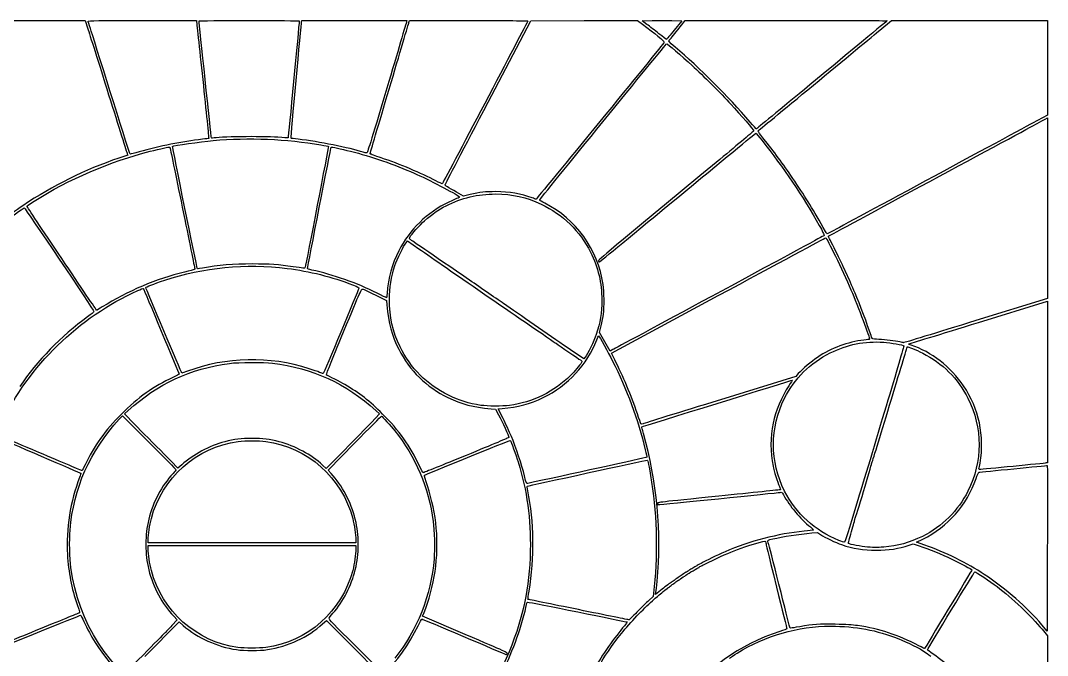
# Model space of a CAD drawing. Extents: x -1349 to 2651, y -893 to 1107.
# Drawn here: x 693 to 2651, y -104 to 1107 of the extents above; entities that cross this region are included whole.
import ezdxf

# ---------------------------------------------------------------- set-up
doc = ezdxf.new("R2010")
doc.units = 0
doc.layers.add('Calque_1', color=7, linetype='CONTINUOUS')

msp = doc.modelspace()

# ---------------------------------------------------------------- linework, layer by layer
at = {"layer": 'Calque_1', "color": 7}
for p, q in [((676.757544, 1107.42858), (816.34272, 1107.42858)), ((816.34272, 1107.42858), (821.32688, 1091.67858)), ((1228.99272, 1105.17858), (1229.46672, 1107.42858)), ((1229.46672, 1107.42858), (1329.52712, 1107.42858)), ((1329.52712, 1107.42858), (1429.58752, 1107.42858)), ((1429.58752, 1107.42858), (1428.96976, 1104.67858)), ((1433.65776, 1103.67858), (1434.74528, 1107.42858)), ((1434.74528, 1107.42858), (1547.67024, 1107.42858)), ((1584.63592, 951.42858), (1666.04224, 1106.92858)), ((1666.04224, 1106.92858), (1767.89128, 1107.18334)), ((1767.89128, 1107.18334), (1869.74016, 1107.4381)), ((1869.74016, 1107.4381), (1879.33448, 1100.252988)), ((1878.42864, 1106.92858), (1897.42864, 1107.200172)), ((1887.65096, 1099.92858), (1878.42864, 1106.92858)), ((1935.32896, 1107.200172), (1954.22912, 1106.92858)), ((1954.22912, 1106.92858), (1939.75664, 1089.17858)), ((1946.30688, 1089.7089), (1960.68512, 1107.42858)), ((1960.68512, 1107.42858), (2153.05688, 1107.42858)), ((2331.90664, 1089.200964), (2353.88464, 1107.42858)), ((2353.88464, 1107.42858), (2502.65664, 1107.42858)), ((2502.65664, 1107.42858), (2651.42864, 1107.42858)), ((2651.42864, 1107.42858), (2651.42864, 1017.070548)), ((1910.37104, 1082.17858), (1910.37104, 1082.17858)), ((2651.42864, 1017.070548), (2651.42864, 926.712524)), ((2651.42864, 926.712524), (2632.67864, 916.70592)), ((2647.17864, 919.17093), (2651.42864, 921.61862)), ((2651.42864, 921.61862), (2651.41664, 749.273604)), ((2084.2812, 913.6682), (2084.2812, 913.6682)), ((1056.98688, 883.60963), (1056.98688, 883.60963)), ((897.25104, 850.63954), (880.58984, 844.92908)), ((896.37904, 853.28406), (897.25104, 850.63954)), ((900.55176, 855.67858), (900.55176, 855.67858)), ((1346.42864, 856.05318), (1346.42864, 856.05318)), ((1484.92864, 801.50811), (1484.92864, 801.50811)), ((1537.41192, 772.24284), (1524.67032, 779.67118)), ((1550.17032, 775.26149), (1537.41192, 772.24284)), ((1668.42864, 769.12303), (1668.42864, 769.12303)), ((2651.41664, 749.273604), (2651.40464, 576.92858)), ((1428.17864, 683.317148), (1431.02336, 686.705708)), ((1431.02336, 686.705708), (1452.47608, 671.888204)), ((2228.11848, 704.67858), (2228.11848, 704.67858)), ((771.41704, 653.317884), (771.41704, 653.317884)), ((1029.95448, 634.67858), (1029.9544, 634.67858)), ((1369.42864, 583.625908), (1390.92864, 572.92858)), ((1373.07008, 587.041684), (1373.07008, 587.041684)), ((1390.92864, 572.92858), (1391.6376, 564.92858)), ((1819.79112, 472.394956), (2023.55168, 582.411772)), ((2651.40464, 576.92858), (2514.66704, 534.632612)), ((2519.67864, 531.255404), (2651.42864, 572.095508)), ((2651.42864, 572.095508), (2651.42864, 417.7811)), ((1797.23768, 511.92858), (1800.28824, 524.92858)), ((1807.44672, 494.170212), (1797.23768, 511.92858)), ((1817.65592, 476.411828), (1807.44672, 494.170212)), ((1807.44672, 494.170212), (1807.44672, 494.170212)), ((2369.92952, 493.986972), (2369.92864, 493.986972)), ((1766.92864, 461.52322), (1741.92864, 478.77142)), ((1741.92864, 478.77142), (1741.92864, 478.77142)), ((1822.79224, 479.309412), (1817.65592, 476.411828)), ((1826.18496, 459.843268), (1819.79112, 472.394956)), ((1769.65544, 464.7259), (1766.92864, 461.52322)), ((1263.00504, 435.972364), (1263.00504, 435.972356)), ((2176.16888, 433.491828), (2171.40904, 428.190468)), ((2171.40904, 428.190468), (2028.16888, 383.799932)), ((2651.42864, 417.7811), (2651.42864, 263.466676)), ((1570.92864, 372.990668), (1570.92864, 372.99066)), ((881.31192, 346.42858), (887.29688, 352.92858)), ((887.29688, 352.92858), (938.36272, 301.93226)), ((890.92864, 356.48946), (898.35192, 363.20902)), ((928.93784, 318.20902), (890.92864, 356.48946)), ((1377.82528, 356.58442), (1362.12376, 340.2565)), ((1370.45352, 363.2565), (1377.82528, 356.58442)), ((1590.30472, 366.626444), (1598.6808, 365.92858)), ((1598.6808, 365.92858), (1604.53576, 354.92858)), ((1603.88456, 366.30066), (1611.40656, 366.928732)), ((1613.10648, 348.020788), (1603.88456, 366.30066)), ((1875.90048, 337.722804), (1875.9004, 337.722804)), ((1279.44352, 249.179852), (1330.082, 300.804212)), ((727.78464, 283.13906), (727.78464, 283.13906)), ((1311.17544, 288.208116), (1275.92864, 252.487668)), ((993.20552, 253.10194), (980.07632, 266.51526)), ((1000.30376, 259.45714), (993.20552, 253.10194)), ((1275.92864, 252.487668), (1268.92864, 259.007668)), ((1268.92864, 259.007668), (1268.92864, 259.007668)), ((1453.91416, 257.17858), (1453.91416, 257.17858)), ((2651.42864, 263.466676), (2649.17864, 262.99954)), ((1285.03824, 243.13686), (1279.44352, 249.179852)), ((1654.00096, 238.636988), (1654.00096, 238.636988)), ((2520.83032, 252.17858), (2520.83032, 252.17858)), ((2201.77088, 129.354292), (2212.61304, 130.265764)), ((2212.61304, 130.265764), (2218.77088, 126.25342)), ((2401.88264, 111.856764), (2413.592, 117.63022)), ((936.42864, 110.42858), (936.42864, 116.377364)), ((936.42864, 116.377364), (936.42864, 116.377364)), ((1134.42864, 110.42858), (936.42864, 110.42858)), ((936.42864, 98.97978), (936.42864, 105.42858)), ((936.42864, 105.42858), (1134.42864, 105.42858)), ((1332.42864, 110.42858), (1134.42864, 110.42858)), ((1134.42864, 105.42858), (1332.42864, 105.42858)), ((1332.42864, 116.377364), (1332.42864, 110.42858)), ((1332.42864, 105.42858), (1332.42864, 98.97978)), ((2253.42864, 115.237844), (2253.42864, 115.237844)), ((2308.22824, 102.533476), (2308.22824, 102.533876)), ((2387.67944, 106.03238), (2395.43032, 108.59338)), ((2395.43032, 108.59338), (2406.67944, 104.893284)), ((2417.4056, 106.40138), (2401.88264, 111.856764)), ((2651.18208, 100.03338), (2650.92896, -57.689036)), ((1901.41024, 27.053844), (1899.49264, 8.179044)), ((1916.6552, 22.168244), (1904.1728, 12.210564)), ((1899.49264, 8.179044), (1891.21064, 0.635364)), ((1904.1728, 12.210564), (1904.7944, 16.569604)), ((1904.7944, 16.569604), (1904.79048, 16.569604)), ((1756.99664, -16.941596), (1756.99664, -16.941596)), ((991.66112, -36.561036), (981.63112, -47.316236)), ((985.09272, -29.598316), (991.66112, -36.561036)), ((1269.09528, -44.084796), (1276.47896, -37.397436)), ((1276.47896, -37.397436), (1327.20384, -88.607756)), ((1459.58432, -29.468796), (1462.52376, -22.340796)), ((1540.89904, -64.208796), (1459.58432, -29.468796)), ((980.49856, -55.178636), (995.16312, -40.285756)), ((995.16312, -40.285756), (1003.04584, -47.026396)), ((2640.92896, -45.943436), (2640.92864, -45.943436)), ((2650.92896, -57.689036), (2640.92896, -45.943436)), ((2641.24064, -54.337196), (2651.42864, -66.603116)), ((2651.42864, -66.603116), (2651.42864, -175.372316)), ((1107.11216, -89.027756), (1107.11216, -89.027836)), ((1330.92952, -85.572316), (1330.92952, -85.572316)), ((2406.42864, -85.870396), (2406.42864, -85.870396))]:
    msp.add_line(p, q, dxfattribs=at)
for points in [[(821.68432, 1106.17858), (821.31048, 1107.173556), (842.35224, 1107.42858), (924.82168, 1107.42858)], [(826.22544, 1091.92858), (823.98616, 1099.07858), (821.94264, 1105.491076), (821.68432, 1106.17858)], [(924.82168, 1107.42858), (981.80552, 1107.42858), (1028.43824, 1107.316076), (1028.44992, 1107.17858)], [(1028.44992, 1107.17858), (1028.46192, 1107.041076), (1033.81224, 1056.52858), (1040.34024, 994.92858)], [(1056.98688, 883.60963), (1056.60976, 884.76123), (1033.36152, 1104.7213), (1033.41008, 1106.67858)], [(1033.41008, 1106.67858), (1033.42048, 1107.091076), (1076.40368, 1107.42858), (1128.92864, 1107.42858)], [(1128.92864, 1107.42858), (1181.45368, 1107.42858), (1224.4092, 1107.091076), (1224.38544, 1106.67858)], [(1224.38544, 1106.67858), (1223.73728, 1095.431012), (1203.66152, 884.32814), (1203.19576, 883.86236)], [(1208.74104, 882.782849), (1208.3912, 883.1326), (1228.32064, 1101.988148), (1228.99272, 1105.17858)], [(1428.96976, 1104.67858), (1428.62992, 1103.166076), (1411.81576, 1046.35358), (1391.60472, 978.42858)], [(1395.91744, 976.5939), (1416.07656, 1044.427972), (1433.0596, 1101.616076), (1433.65776, 1103.67858)], [(1660.26192, 1106.434588), (1658.82192, 1102.140316), (1497.70048, 795.509469), (1496.92864, 795.59435)], [(1547.67024, 1107.42858), (1622.05576, 1107.42858), (1660.48152, 1107.089348), (1660.26192, 1106.434588)], [(1879.33448, 1100.252988), (1901.65168, 1083.539652), (1921.42256, 1067.227212), (1920.73296, 1066.096228)], [(1910.37104, 1082.17858), (1902.9472, 1088.091076), (1892.72312, 1096.07858), (1887.65096, 1099.92858)], [(1897.42864, 1107.200172), (1907.87864, 1107.349548), (1924.93376, 1107.349548), (1935.32896, 1107.200172)], [(2153.05688, 1107.42858), (2258.86136, 1107.42858), (2345.42864, 1107.239292), (2345.42864, 1107.00794)], [(2345.42864, 1107.00794), (2345.42864, 1106.54382), (2343.51712, 1104.954756), (2198.23168, 984.643868)], [(821.32688, 1091.67858), (824.06808, 1083.016076), (841.87992, 1026.42858), (860.90896, 965.92858)], [(900.55176, 855.67858), (898.56216, 861.94422), (830.25432, 1079.063956), (826.22544, 1091.92858)], [(1924.57648, 1071.42858), (1924.18728, 1071.42858), (1917.79472, 1076.266076), (1910.37104, 1082.17858)], [(1939.75664, 1089.17858), (1931.79672, 1079.416076), (1924.96568, 1071.42858), (1924.57648, 1071.42858)], [(1930.19248, 1069.818756), (1931.14736, 1071.012508), (1938.39888, 1079.963076), (1946.30688, 1089.7089)], [(2204.92864, 984.061028), (2262.67864, 1031.862804), (2319.81872, 1079.175772), (2331.90664, 1089.200964)], [(1920.73296, 1066.096228), (1917.81472, 1061.310524), (1677.02336, 766.45371), (1676.10584, 766.5425)], [(1682.43312, 764.57078), (1682.42272, 765.40287), (1924.30712, 1062.844788), (1925.27096, 1063.190684)], [(1925.27096, 1063.190684), (1926.22376, 1063.532628), (1953.61104, 1040.056772), (1973.88608, 1021.518844)], [(1941.19248, 1056.813156), (1928.59856, 1067.5273), (1928.47568, 1067.672524), (1930.19248, 1069.818756)], [(2084.2812, 913.6682), (2041.72248, 963.301036), (1988.34992, 1016.69454), (1941.19248, 1056.813156)], [(1973.88608, 1021.518844), (1994.42576, 1002.73882), (2028.88504, 968.320732), (2047.63216, 947.860804)], [(1040.34024, 994.92858), (1046.86816, 933.32858), (1052.06128, 882.7688), (1051.88056, 882.57352)], [(2198.23168, 984.643868), (2142.29832, 938.32546), (2096.33208, 900.42858), (2096.08424, 900.42858)], [(2099.46408, 896.74068), (2099.71952, 896.9651), (2147.17864, 936.25926), (2204.92864, 984.061028)], [(860.90896, 965.92858), (879.93784, 905.42858), (895.89944, 854.73855), (896.37904, 853.28406)], [(1391.60472, 978.42858), (1359.43688, 870.31884), (1354.61264, 854.907489), (1352.89304, 854.759349)], [(1359.70864, 852.81528), (1359.4644, 853.05944), (1375.7584, 908.75982), (1395.91744, 976.5939)], [(1502.73752, 794.2744), (1503.00824, 795.1842), (1539.86256, 865.90358), (1584.63592, 951.42858)], [(2047.63216, 947.860804), (2066.2616, 927.529364), (2091.41264, 898.23849), (2091.36584, 896.92858)], [(2096.08424, 900.42858), (2095.83656, 900.42858), (2090.52512, 906.38641), (2084.2812, 913.6682)], [(2233.59848, 695.84334), (2234.42632, 696.449788), (2616.10896, 902.51406), (2631.92864, 910.89541)], [(2632.67864, 916.70592), (2613.37192, 906.40219), (2258.25808, 714.625252), (2241.62656, 705.52078)], [(2631.92864, 910.89541), (2637.97864, 914.10072), (2644.84112, 917.8247), (2647.17864, 919.17093)], [(1051.88056, 882.57352), (1051.69976, 882.37824), (1046.23664, 881.60442), (1039.74024, 880.85394)], [(1059.17376, 882.79139), (1058.20856, 882.516), (1057.22448, 882.88419), (1056.98688, 883.60963)], [(1183.72536, 884.53814), (1151.36464, 886.86137), (1069.41016, 885.712009), (1059.17376, 882.79139)], [(1060.42864, 878.380889), (1127.67752, 884.44904), (1200.85912, 881.47074), (1265.76784, 870.02412)], [(1203.19576, 883.86236), (1202.82528, 883.49185), (1194.06352, 883.79596), (1183.72536, 884.53814)], [(1222.47904, 880.93661), (1215.08184, 881.793389), (1208.89968, 882.6242), (1208.74104, 882.782849)], [(1946.48024, 769.97805), (2027.886, 837.40612), (2094.89616, 892.4292), (2095.3916, 892.25156)], [(2091.36584, 896.92858), (2091.34584, 896.37858), (2062.21472, 871.86084), (2026.62936, 842.44472)], [(2095.3916, 892.25156), (2095.88712, 892.07392), (2101.1192, 885.85358), (2107.01856, 878.42858)], [(2113.87032, 877.32234), (2098.56592, 896.634169), (2098.87248, 896.22114), (2099.46408, 896.74068)], [(1039.74024, 880.85394), (1000.61352, 876.33386), (958.03544, 867.87485), (919.33896, 856.93376)], [(940.42864, 857.96013), (959.17608, 862.70268), (976.88768, 866.37208), (977.50736, 865.64192)], [(977.50736, 865.64192), (977.84024, 865.24958), (988.57624, 813.62858), (1001.36496, 750.92858)], [(1029.9544, 634.67858), (1028.76432, 638.294684), (982.42184, 866.755129), (982.80152, 867.134769)], [(982.80152, 867.134769), (984.34984, 868.68313), (1036.19616, 876.194289), (1060.42864, 878.380889)], [(1346.42864, 856.05318), (1319.58696, 864.780109), (1261.78552, 876.38402), (1222.47904, 880.93661)], [(1280.0764, 867.11415), (1280.45376, 866.73677), (1237.80736, 644.999212), (1235.73456, 636.56154)], [(1240.4276, 634.348884), (1240.4276, 636.873084), (1284.72656, 864.8528), (1285.37192, 865.64192)], [(1265.76784, 870.02412), (1273.37936, 868.681829), (1279.81824, 867.37234), (1280.0764, 867.11415)], [(1285.37192, 865.64192), (1285.9696, 866.37271), (1303.71512, 862.69409), (1322.42864, 857.96013)], [(2107.01856, 878.42858), (2147.64656, 827.29335), (2184.97176, 771.82927), (2216.34232, 715.976908)], [(2169.34816, 800.92858), (2150.36616, 829.24303), (2132.76392, 853.481569), (2113.87032, 877.32234)], [(880.58984, 844.92908), (814.79584, 822.37884), (755.099144, 792.758649), (697.490536, 754.079196)], [(719.17304, 762.70667), (784.33564, 804.28989), (864.22264, 838.68229), (940.42864, 857.96013)], [(902.49432, 852.42858), (901.99352, 852.42858), (901.11936, 853.89108), (900.55176, 855.67858)], [(919.33896, 856.93376), (910.57528, 854.45591), (902.99528, 852.42858), (902.49432, 852.42858)], [(1322.42864, 857.96013), (1360.94896, 848.21565), (1406.21408, 832.56542), (1443.92864, 815.952)], [(1352.89304, 854.759349), (1351.81264, 854.66625), (1348.90368, 855.248489), (1346.42864, 856.05318)], [(1380.73256, 845.39938), (1369.41352, 849.23396), (1359.95272, 852.57111), (1359.70864, 852.81528)], [(1484.92864, 801.50811), (1458.05848, 815.68526), (1415.39552, 833.65649), (1380.73256, 845.39938)], [(2026.62936, 842.44472), (1810.56256, 663.836468), (1794.608, 650.458532), (1795.158, 648.355172)], [(1443.92864, 815.952), (1468.9168, 804.9446), (1522.77592, 776.96462), (1530.23256, 771.11677)], [(1496.92864, 795.59435), (1496.37864, 795.654854), (1490.97864, 798.31602), (1484.92864, 801.50811)], [(1507.08704, 789.85987), (1503.65152, 791.81859), (1502.38848, 793.10061), (1502.73752, 794.2744)], [(1524.67032, 779.67118), (1517.66248, 783.75677), (1509.74992, 788.34168), (1507.08704, 789.85987)], [(2228.11848, 704.67858), (2204.20256, 747.125964), (2191.79864, 767.440309), (2169.34816, 800.92858)], [(1504.42864, 753.790564), (1533.76272, 768.8405), (1565.50152, 776.43562), (1598.92864, 776.40445)], [(1527.23256, 768.668269), (1524.86544, 767.88402), (1517.01776, 764.41434), (1509.79328, 760.957876)], [(1530.23256, 771.11677), (1531.21464, 770.34662), (1530.474, 769.74216), (1527.23256, 768.668269)], [(1599.42864, 780.84058), (1579.03856, 780.886276), (1569.26512, 779.77936), (1550.17032, 775.26149)], [(1598.92864, 776.40445), (1631.33568, 776.37425), (1657.61976, 770.49437), (1686.15352, 756.891828)], [(1668.42864, 769.12303), (1647.98744, 776.88001), (1625.00304, 780.78321), (1599.42864, 780.84058)], [(1676.10584, 766.5425), (1675.45832, 766.605196), (1672.00368, 767.7664), (1668.42864, 769.12303)], [(1692.95408, 758.593028), (1687.17, 761.52758), (1682.43568, 764.21757), (1682.43312, 764.57078)], [(1797.08056, 646.848508), (1797.84464, 647.141692), (1865.0744, 702.54998), (1946.48024, 769.97805)], [(697.490536, 754.079196), (684.00224, 745.022924), (666.642944, 732.664332), (659.51504, 727.043348)], [(662.823544, 723.655036), (669.703744, 729.105012), (698.30524, 749.45918), (699.76424, 749.943812)], [(699.76424, 749.943812), (700.97624, 750.346388), (832.92864, 554.125772), (832.92864, 551.920852)], [(771.41704, 653.317884), (734.94184, 707.706988), (705.17024, 752.594492), (705.257944, 753.067876)], [(705.257944, 753.067876), (705.345944, 753.54126), (711.60744, 757.878716), (719.17304, 762.70667)], [(1001.36496, 750.92858), (1014.15368, 688.22858), (1024.84752, 635.920268), (1025.12904, 634.6879)], [(1509.79328, 760.957876), (1468.34496, 741.12742), (1434.95624, 708.588412), (1414.17472, 667.772876)], [(1463.64904, 725.410428), (1477.94432, 738.03062), (1489.82112, 746.296148), (1504.42864, 753.790564)], [(1686.15352, 756.891828), (1727.39608, 737.2309), (1759.69056, 705.725348), (1779.90744, 665.42858)], [(1804.11792, 603.92858), (1793.72664, 671.166556), (1752.66296, 728.299148), (1692.95408, 758.593028)], [(1435.23672, 693.569964), (1438.26504, 699.2285), (1454.12672, 717.003972), (1463.64904, 725.410428)], [(2216.34232, 715.976908), (2221.888, 706.1035), (2226.08856, 697.691908), (2225.67696, 697.2845)], [(2241.62656, 705.52078), (2236.51032, 702.720068), (2231.91688, 700.42858), (2231.41864, 700.42858)], [(1436.43224, 689.32614), (1434.17784, 690.9633), (1434.06192, 691.374828), (1435.23672, 693.569964)], [(1553.42864, 608.918564), (1469.01768, 666.835812), (1438.88416, 687.545508), (1436.43224, 689.32614)], [(2225.67696, 697.2845), (2224.704, 696.321412), (2224.90712, 696.431468), (2010.92864, 580.960628)], [(2023.55168, 582.411772), (2135.61992, 642.92102), (2227.7628, 692.42858), (2228.31368, 692.42858)], [(2231.41864, 700.42858), (2230.92056, 700.42858), (2229.43544, 702.341084), (2228.11848, 704.67858)], [(2228.31368, 692.42858), (2230.78752, 692.42858), (2260.01176, 632.6823), (2276.7384, 593.42858)], [(2247.24128, 667.765012), (2239.55608, 683.075044), (2233.41672, 695.710292), (2233.59848, 695.84334)], [(1414.17472, 667.772876), (1401.49952, 642.878364), (1394.41472, 616.93382), (1391.89336, 586.17858)], [(1407.06904, 639.788284), (1411.07496, 651.878852), (1423.78032, 678.07794), (1428.17864, 683.317148)], [(1452.47608, 671.888204), (1464.27496, 663.738564), (1487.65368, 647.55098), (1504.42864, 635.915804)], [(2284.61016, 586.92858), (2272.55056, 615.651924), (2262.65184, 637.064892), (2247.24128, 667.765012)], [(838.17336, 554.42858), (837.93264, 554.42858), (807.89232, 598.928764), (771.41704, 653.317884)], [(1779.90744, 665.42858), (1794.59696, 636.14906), (1801.45048, 606.888108), (1801.40912, 573.627356)], [(1795.158, 648.355172), (1795.47816, 647.13122), (1796.24704, 646.528652), (1797.08056, 646.848508)], [(1005.42864, 627.43762), (952.47064, 614.657364), (897.21744, 591.15242), (848.76984, 560.794292)], [(967.92864, 611.886684), (1041.39024, 636.42914), (1122.23896, 644.204444), (1201.42864, 634.342588)], [(1024.28472, 632.054044), (1023.53888, 631.837788), (1015.05368, 629.760412), (1005.42864, 627.43762)], [(1025.12904, 634.6879), (1025.44504, 633.304028), (1025.11864, 632.296868), (1024.28472, 632.054044)], [(1040.06816, 634.889028), (1030.53968, 633.118652), (1030.46832, 633.117172), (1029.95448, 634.67858)], [(1135.42864, 642.76742), (1098.29192, 642.82254), (1070.33792, 640.513052), (1040.06816, 634.889028)], [(1213.04488, 637.41842), (1184.81576, 641.56322), (1168.04456, 642.71902), (1135.42864, 642.76742)], [(1201.42864, 634.342588), (1244.25104, 629.009732), (1286.77304, 618.296164), (1326.25048, 602.893308)], [(1231.04088, 634.787204), (1228.77912, 635.11318), (1220.68096, 636.297228), (1213.04488, 637.41842)], [(1235.73456, 636.56154), (1235.208, 634.41822), (1234.76448, 634.250524), (1231.04088, 634.787204)], [(1248.67864, 631.048772), (1242.55408, 632.325964), (1240.42832, 633.176164), (1240.4276, 634.348884)], [(1373.07008, 587.041684), (1335.52144, 605.989532), (1287.67456, 622.916764), (1248.67864, 631.048772)], [(1396.44696, 574.902348), (1396.47416, 598.530932), (1399.47664, 616.873372), (1407.06904, 639.788284)], [(1504.42864, 635.915804), (1566.31008, 592.994668), (1601.24592, 568.916868), (1655.92864, 531.502188)], [(931.92864, 597.693404), (931.92864, 599.01498), (945.96544, 604.549084), (967.92864, 611.886684)], [(1620.42864, 562.77998), (1606.95368, 572.11782), (1576.80368, 592.88018), (1553.42864, 608.918564)], [(655.481944, 337.119348), (708.950136, 448.945484), (803.31952, 541.093252), (916.43936, 591.93338)], [(916.43936, 591.93338), (922.062, 594.460452), (926.79032, 596.393172), (926.94664, 596.228308)], [(926.94664, 596.228308), (927.51832, 595.62534), (995.42848, 433.448492), (995.42248, 432.70058)], [(1000.79024, 434.446564), (999.96992, 434.463684), (931.92864, 595.765732), (931.92864, 597.693404)], [(1338.05208, 596.09634), (1336.60208, 590.551612), (1270.78768, 433.43466), (1269.93016, 433.470852)], [(1308.95856, 513.261532), (1342.34256, 594.029852), (1342.97176, 595.438052), (1345.42864, 594.885492)], [(1326.25048, 602.893308), (1337.02392, 598.689812), (1338.50688, 597.835748), (1338.05208, 596.09634)], [(1345.42864, 594.885492), (1346.8036, 594.576252), (1357.6036, 589.509444), (1369.42864, 583.625908)], [(1804.60456, 546.92858), (1806.44888, 560.040868), (1806.18848, 590.530924), (1804.11792, 603.92858)], [(2276.7384, 593.42858), (2289.8024, 562.770172), (2313.44496, 499.950188), (2312.27392, 499.008004)], [(1390.59336, 578.481524), (1390.22776, 578.510644), (1382.34224, 582.362708), (1373.07008, 587.041684)], [(1391.89336, 586.17858), (1391.54392, 581.916084), (1390.95896, 578.452412), (1390.59336, 578.481524)], [(1416.81008, 484.92858), (1402.71472, 513.851852), (1396.40904, 541.713484), (1396.44696, 574.902348)], [(1801.40912, 573.627356), (1801.37952, 549.443876), (1798.38848, 531.007012), (1790.76256, 507.991532)], [(2010.92864, 580.960628), (1910.27864, 526.646124), (1825.6172, 480.903068), (1822.79224, 479.309412)], [(2313.93152, 509.42858), (2309.15368, 524.220988), (2292.89072, 567.205804), (2284.61016, 586.92858)], [(832.92864, 551.920852), (832.92864, 551.23106), (827.52864, 546.735508), (820.92864, 541.930732)], [(848.76984, 560.794292), (843.18248, 557.293148), (838.41408, 554.42858), (838.17336, 554.42858)], [(1391.6376, 564.92858), (1394.79816, 529.266588), (1400.97712, 506.0049), (1414.17472, 480.084284)], [(1741.92864, 478.77142), (1709.71856, 500.994052), (1651.672, 541.129068), (1620.42864, 562.77998)], [(820.92864, 541.930732), (770.31144, 505.081636), (724.655144, 458.16814), (691.28844, 408.720756)], [(1655.92864, 531.502188), (1686.72864, 510.428372), (1713.05368, 492.36422), (1714.42864, 491.359636)], [(1800.28824, 524.92858), (1801.96608, 532.07858), (1803.90832, 541.97858), (1804.60456, 546.92858)], [(2514.66704, 534.632612), (2439.46144, 511.369828), (2377.47952, 492.403444), (2376.92952, 492.485084)], [(2386.92864, 490.086972), (2387.47864, 490.26754), (2447.21616, 508.79334), (2519.67864, 531.255404)], [(1276.30984, 430.63486), (1275.36984, 430.94818), (1284.79352, 454.797492), (1308.95856, 513.261532)], [(2317.30288, 500.24898), (2316.95864, 500.622764), (2315.44152, 504.75358), (2313.93152, 509.42858)], [(1689.92864, 387.888268), (1736.35656, 410.46058), (1773.6704, 450.799748), (1791.94776, 498.17858)], [(1714.42864, 491.359636), (1720.72192, 486.761772), (1757.32736, 461.578908), (1760.65704, 459.55662)], [(1790.76256, 507.991532), (1786.81552, 496.079252), (1774.02168, 469.854188), (1769.65544, 464.7259)], [(1791.94776, 498.17858), (1793.48608, 502.166076), (1795.01456, 505.42858), (1795.34456, 505.42858)], [(1795.34456, 505.42858), (1796.16752, 505.42858), (1813.75232, 473.938852), (1822.14928, 457.42858)], [(2301.42864, 497.512308), (2270.13432, 493.88254), (2239.60232, 482.541068), (2212.86344, 464.613772)], [(2236.92864, 472.927716), (2269.53008, 489.276052), (2303.2348, 496.011244), (2339.11536, 493.34758)], [(2312.27392, 499.008004), (2312.08408, 498.855212), (2307.20368, 498.182148), (2301.42864, 497.512308)], [(2329.92864, 498.935764), (2323.32864, 499.284252), (2317.64704, 499.875188), (2317.30288, 500.24898)], [(2369.92864, 493.986972), (2360.69152, 496.070612), (2343.19496, 498.2353), (2329.92864, 498.935764)], [(2339.11536, 493.34758), (2353.04576, 492.313428), (2375.89056, 488.3831), (2377.49672, 486.744252)], [(2376.92952, 492.485084), (2376.37952, 492.566684), (2373.22952, 493.242572), (2369.92952, 493.986972)], [(2391.42864, 487.951148), (2388.4036, 488.945268), (2386.37864, 489.906388), (2386.92864, 490.086972)], [(1414.17472, 480.084284), (1434.83864, 439.499788), (1467.21152, 407.667428), (1507.92864, 387.896092)], [(1508.92864, 392.430092), (1467.89392, 412.619284), (1436.86504, 443.776204), (1416.81008, 484.92858)], [(2150.08992, 386.3911), (2169.07528, 424.095924), (2198.98264, 453.899292), (2236.92864, 472.927716)], [(2377.49672, 486.744252), (2377.93648, 486.295628), (2362.75936, 434.40358), (2343.76992, 371.42858)], [(2350.44592, 373.42858), (2368.72128, 434.20358), (2383.86384, 484.136276), (2384.09616, 484.39014)], [(2384.09616, 484.39014), (2385.05424, 485.43734), (2399.85808, 479.538436), (2413.42864, 472.701932)], [(2491.56464, 410.052964), (2467.47232, 445.94346), (2429.5968, 475.407668), (2391.42864, 487.951148)], [(2413.42864, 472.701932), (2450.96936, 453.789852), (2480.89264, 423.876268), (2499.76736, 386.3911)], [(898.35192, 363.20902), (954.47008, 414.0067), (1016.89608, 443.066996), (1091.42864, 453.089188)], [(1243.19352, 442.9705), (1168.44504, 467.400068), (1084.86552, 465.62374), (1011.29024, 438.041812)], [(1091.42864, 453.089188), (1108.34008, 455.363228), (1157.07152, 455.668276), (1173.42864, 453.602508)], [(1173.42864, 453.602508), (1250.14816, 443.913388), (1313.37016, 414.922868), (1370.45352, 363.2565)], [(1762.71488, 454.610388), (1759.35384, 449.215052), (1749.72432, 437.845332), (1741.73072, 429.834332)], [(1760.65704, 459.55662), (1764.36496, 457.304588), (1764.37624, 457.277508), (1762.71488, 454.610388)], [(1822.14928, 457.42858), (1848.66448, 405.292996), (1870.98576, 344.659252), (1884.4596, 288.168388)], [(1869.36472, 356.92858), (1858.06896, 390.237708), (1841.38016, 430.013828), (1826.18496, 459.843268)], [(2212.86344, 464.613772), (2200.5016, 456.3257), (2184.43704, 442.700788), (2176.16888, 433.491828)], [(995.42248, 432.70058), (995.42248, 432.27598), (990.13256, 429.45358), (983.67456, 426.42858)], [(1011.29024, 438.041812), (1005.98912, 436.05454), (1001.26416, 434.436668), (1000.79024, 434.446564)], [(1263.00504, 435.972356), (1259.74704, 437.32494), (1250.83192, 440.474108), (1243.19352, 442.9705)], [(1269.93016, 433.470852), (1269.37936, 433.494052), (1266.26304, 434.61978), (1263.00504, 435.972364)], [(983.67456, 426.42858), (946.82248, 409.166492), (916.54448, 387.611076), (885.39536, 356.461924)], [(1311.42864, 412.672732), (1303.02056, 417.603108), (1279.84592, 429.456148), (1276.30984, 430.63486)], [(1383.46192, 356.461924), (1358.92816, 380.995732), (1339.21256, 396.380708), (1311.42864, 412.672732)], [(1741.73072, 429.834332), (1711.25296, 399.289892), (1669.19112, 378.671188), (1625.62744, 372.920428)], [(1877.71408, 332.0465), (1878.10464, 332.43562), (2164.92456, 421.262356), (2165.13064, 421.058052)], [(2165.13064, 421.058052), (2165.24184, 420.94794), (2162.1736, 416.148764), (2158.31256, 410.393212)], [(1570.92864, 372.99066), (1547.65088, 376.529844), (1529.99352, 382.066084), (1508.92864, 392.430092)], [(2158.31256, 410.393212), (2144.63248, 390.000812), (2132.50056, 361.3261), (2128.0768, 338.92858)], [(2522.89344, 262.785108), (2531.8384, 314.676588), (2520.81992, 366.471252), (2491.56464, 410.052964)], [(1507.92864, 387.896092), (1534.63656, 374.927324), (1555.58064, 369.5195), (1590.30472, 366.626444)], [(1625.62744, 372.920428), (1611.68816, 371.080332), (1583.25304, 371.116836), (1570.92864, 372.990668)], [(1611.40656, 366.928732), (1641.80304, 369.466756), (1664.49904, 375.5249), (1689.92864, 387.888268)], [(2028.16888, 383.799932), (1949.38672, 359.385124), (1882.99432, 338.758604), (1880.63024, 337.963204)], [(2150.08992, 209.46606), (2121.73272, 265.783428), (2121.73272, 330.073732), (2150.08992, 386.3911)], [(2316.31712, 262.593172), (2316.81264, 262.777652), (2332.17064, 312.65358), (2350.44592, 373.42858)], [(2499.76736, 386.3911), (2528.12456, 330.073732), (2528.12456, 265.783428), (2499.76736, 209.46606)], [(885.39536, 356.461924), (854.53608, 325.602716), (832.55792, 294.826636), (815.92864, 259.187708)], [(1453.91416, 257.17858), (1436.06592, 295.198188), (1414.9048, 325.019044), (1383.46192, 356.461924)], [(1604.53576, 354.92858), (1611.47712, 341.887388), (1624.42864, 313.97242), (1624.42864, 312.0525)], [(1875.9004, 337.722804), (1875.66312, 338.38598), (1872.72208, 347.02858), (1869.36472, 356.92858)], [(2343.76992, 371.42858), (2324.78064, 308.45358), (2299.46232, 224.30358), (2287.50728, 184.42858)], [(787.354336, 134.869884), (793.82024, 214.859868), (825.17608, 285.461788), (881.31192, 346.42858)], [(1362.12376, 340.2565), (1353.48792, 331.27614), (1330.56128, 307.854372), (1311.17544, 288.208116)], [(1330.082, 300.804212), (1357.93328, 329.19762), (1381.05648, 352.42858), (1381.4668, 352.42858)], [(1381.4668, 352.42858), (1382.28608, 352.42858), (1399.60944, 333.173908), (1406.65848, 324.42858)], [(1628.98008, 313.834748), (1625.32168, 322.58314), (1618.17856, 337.96686), (1613.10648, 348.020788)], [(1880.63024, 337.963204), (1877.35184, 336.86018), (1876.22952, 336.803132), (1875.90048, 337.722804)], [(2128.0768, 338.92858), (2122.69952, 311.702972), (2122.69816, 284.130732), (2128.0768, 256.961532)], [(727.78464, 283.13906), (663.092736, 310.786548), (646.75224, 318.13306), (647.19064, 319.37314)], [(980.07632, 266.51526), (972.85528, 273.892588), (949.84296, 297.15478), (928.93784, 318.20902)], [(1406.65848, 324.42858), (1445.90168, 275.741124), (1471.29528, 215.805364), (1479.95528, 151.42858)], [(1654.00096, 238.636988), (1649.08736, 258.553548), (1637.36544, 293.782644), (1628.98008, 313.834748)], [(1881.01768, 319.380628), (1879.08264, 326.22926), (1877.59592, 331.9289), (1877.71408, 332.0465)], [(1906.90792, 36.871684), (1915.66912, 130.24494), (1906.65008, 228.658372), (1881.01768, 319.380628)], [(645.78364, 313.090524), (661.805944, 306.493468), (807.16768, 244.016348), (807.72816, 243.486052)], [(938.36272, 301.93226), (966.44904, 273.884284), (989.42864, 250.54442), (989.42864, 250.065908)], [(942.44544, 156.99382), (962.49416, 234.750228), (1028.72352, 293.524756), (1108.00504, 303.917652)], [(1082.45952, 303.40098), (1052.85536, 295.613796), (1022.63104, 279.447236), (1000.30376, 259.45714)], [(1134.42864, 309.826116), (1113.66208, 309.826116), (1100.87608, 308.245332), (1082.45952, 303.40098)], [(1108.00504, 303.917652), (1122.74968, 305.850492), (1146.10768, 305.850492), (1160.85224, 303.917652)], [(1186.34496, 303.414836), (1167.98224, 308.245108), (1155.17976, 309.826116), (1134.42864, 309.826116)], [(1160.85224, 303.917652), (1240.13376, 293.524764), (1306.36312, 234.750228), (1326.41184, 156.99382)], [(1268.92864, 259.007668), (1248.10608, 278.402452), (1216.19096, 295.563932), (1186.34496, 303.414836)], [(1463.14936, 239.533652), (1464.33072, 240.691348), (1626.53664, 306.653876), (1627.01816, 306.172396)], [(1624.42864, 312.0525), (1624.42864, 311.203492), (1594.29016, 298.425828), (1543.08616, 277.566172)], [(1627.01816, 306.172396), (1628.02784, 305.162756), (1637.94784, 277.689572), (1641.91208, 264.92442)], [(809.92864, 248.466212), (809.37864, 248.463012), (772.41384, 264.065812), (727.78464, 283.13906)], [(1543.08616, 277.566172), (1498.34776, 259.3405), (1461.32872, 244.42858), (1460.82152, 244.42858)], [(1884.4596, 288.168388), (1886.26472, 280.600276), (1887.46408, 274.13066), (1887.12488, 273.791444)], [(815.92864, 259.187708), (813.17864, 253.29406), (810.47864, 248.469388), (809.92864, 248.466212)], [(1460.82152, 244.42858), (1460.31448, 244.42858), (1457.20616, 250.166084), (1453.91416, 257.17858)], [(1641.91208, 264.92442), (1658.92264, 210.147756), (1666.35272, 156.021892), (1665.11064, 95.92858)], [(1659.79264, 218.96134), (1662.04984, 219.721372), (1886.55144, 268.42858), (1887.79736, 268.42858)], [(1887.12488, 273.791444), (1886.68184, 273.348444), (1724.13672, 237.586612), (1660.35104, 223.89854)], [(1887.79736, 268.42858), (1889.1808, 268.42858), (1889.75184, 265.88542), (1894.42072, 238.92858)], [(2128.0768, 256.961532), (2129.94336, 247.526164), (2136.5552, 226.304012), (2140.16632, 218.157804)], [(2284.31136, 156.593172), (2285.44744, 157.018876), (2316.59624, 260.34834), (2315.91888, 261.444372)], [(2315.91888, 261.444372), (2315.64248, 261.891732), (2315.82184, 262.408692), (2316.31712, 262.593172)], [(2520.62136, 245.166612), (2524.27544, 245.831948), (2650.83528, 258.355308), (2651.11168, 258.0789)], [(2520.83032, 252.17858), (2521.12536, 253.141084), (2522.05376, 257.91402), (2522.89344, 262.785108)], [(2649.17864, 262.99954), (2646.20696, 262.382572), (2525.60424, 250.386564), (2522.6112, 250.410236)], [(2651.11168, 258.0789), (2651.28944, 257.90114), (2651.32096, 186.780644), (2651.18208, 100.03338)], [(805.60032, 235.329124), (787.909136, 190.603428), (779.35464, 136.683772), (782.264936, 88.245084)], [(807.72816, 243.486052), (808.16784, 243.070028), (807.21024, 239.39942), (805.60032, 235.329124)], [(983.82648, 243.144884), (962.34816, 219.945748), (945.40672, 187.94098), (937.53344, 155.69062)], [(989.42864, 250.065908), (989.42864, 249.587404), (986.9076, 246.47294), (983.82648, 243.144884)], [(1331.32384, 155.69062), (1323.45168, 187.9363), (1306.50872, 219.94618), (1285.03824, 243.13686)], [(1468.81496, 219.349292), (1465.27024, 230.030692), (1462.72072, 239.113652), (1463.14936, 239.533652)], [(1660.35104, 223.89854), (1657.78744, 223.348396), (1657.75296, 223.428276), (1654.00096, 238.636988)], [(1894.42072, 238.92858), (1906.05672, 171.745532), (1908.52104, 97.04598), (1901.41024, 27.053844)], [(2515.34304, 233.42858), (2517.52712, 239.75358), (2519.90232, 245.035692), (2520.62136, 245.166612)], [(2522.6112, 250.410236), (2520.87024, 250.423996), (2520.4272, 250.863828), (2520.83032, 252.17858)], [(1483.37816, 55.92858), (1491.46008, 111.32814), (1486.61328, 165.716228), (1468.81496, 219.349292)], [(1660.45984, 209.753708), (1659.16344, 216.098508), (1658.97592, 218.68634), (1659.79264, 218.96134)], [(2140.16632, 218.157804), (2141.5732, 214.983868), (2142.53232, 212.194948), (2142.2976, 211.960204)], [(2413.592, 117.63022), (2461.29832, 141.15234), (2497.83936, 182.738044), (2515.34304, 233.42858)], [(1662.82544, 18.572884), (1673.25416, 82.153084), (1672.39824, 151.326596), (1660.45984, 209.753708)], [(2024.90176, 199.69394), (1909.09712, 187.972364), (1907.92944, 187.83246), (1907.61304, 185.64154)], [(1909.17704, 183.42858), (1911.50352, 183.42858), (2136.5408, 206.13318), (2141.53056, 206.871324)], [(2142.2976, 211.960204), (2142.0628, 211.725452), (2089.23472, 206.205628), (2024.90176, 199.69394)], [(2141.53056, 206.871324), (2144.98912, 207.382972), (2145.23168, 207.213788), (2147.79712, 202.500172)], [(2147.79712, 202.500172), (2159.82952, 180.3927), (2179.70656, 156.642468), (2199.3636, 140.885292)], [(2253.42864, 115.237844), (2208.39016, 133.1617), (2171.63608, 166.675484), (2150.08992, 209.46606)], [(2499.76736, 209.46606), (2480.78176, 171.7607), (2450.87512, 141.95814), (2412.92864, 122.929436)], [(1907.61304, 185.64154), (1907.38, 184.027748), (1907.80352, 183.42858), (1909.17704, 183.42858)], [(2287.50728, 184.42858), (2272.71912, 135.104348), (2265.31648, 111.853228), (2264.34968, 111.69286)], [(936.42864, 116.377364), (936.42864, 125.760332), (939.17856, 144.323372), (942.44544, 156.99382)], [(1326.41184, 156.99382), (1329.67872, 144.323372), (1332.42864, 125.760332), (1332.42864, 116.377364)], [(937.53344, 155.69062), (933.31944, 138.429164), (932.01496, 127.020804), (932.01496, 107.42858)], [(1336.84232, 107.42858), (1336.84232, 127.020804), (1335.53784, 138.429164), (1331.32384, 155.69062)], [(1479.95528, 151.42858), (1482.17096, 134.957148), (1482.96896, 98.12318), (1481.50296, 79.987284)], [(2199.3636, 140.885292), (2204.89064, 136.45482), (2206.29992, 134.8695), (2204.8636, 134.698004)], [(2277.91096, 132.295748), (2281.57752, 144.441436), (2284.31616, 154.801588), (2283.99688, 155.3183)], [(2283.99688, 155.3183), (2283.67744, 155.834996), (2283.81896, 156.408692), (2284.31136, 156.593172)], [(788.90204, 63.42858), (786.686336, 79.89998), (785.888336, 116.733932), (787.354336, 134.869884)], [(2187.59576, 132.922228), (2137.4096, 127.865972), (2082.89608, 113.635964), (2036.54872, 93.493484)], [(2118.25384, 112.893284), (2117.92896, 115.831412), (2117.93776, 115.83638), (2127.42864, 118.096892)], [(2127.42864, 118.096892), (2146.52064, 122.644164), (2177.18312, 127.287268), (2201.77088, 129.354292)], [(2204.8636, 134.698004), (2203.8016, 134.57118), (2196.03104, 133.772084), (2187.59576, 132.922228)], [(2218.77088, 126.25342), (2227.55632, 120.5289), (2247.23688, 111.159004), (2258.92864, 107.134284)], [(2272.20456, 109.252692), (2271.59128, 109.865988), (2273.65192, 118.187468), (2277.91096, 132.295748)], [(2412.92864, 122.929436), (2388.44312, 110.6509), (2366.37264, 104.518676), (2339.20784, 102.446476)], [(932.01496, 107.42858), (932.01496, 87.83638), (933.31944, 76.42798), (937.53344, 59.16658)], [(942.44544, 57.86338), (939.11464, 70.78138), (936.42864, 89.136684), (936.42864, 98.97978)], [(1332.42864, 98.97978), (1332.42864, 89.136684), (1329.74264, 70.78138), (1326.41184, 57.86338)], [(1331.32384, 59.16658), (1335.53784, 76.42798), (1336.84232, 87.83638), (1336.84232, 107.42858)], [(2047.50264, 92.82378), (2063.56984, 99.34438), (2085.56672, 106.93558), (2101.34584, 111.405124)], [(2101.34584, 111.405124), (2113.0924, 114.73242), (2114.24544, 114.646708), (2114.48224, 110.42858)], [(2114.48224, 110.42858), (2114.70344, 106.48818), (2116.5428, 98.83478), (2134.84832, 25.688404)], [(2119.44744, 108.905964), (2118.96976, 109.481468), (2118.43264, 111.275764), (2118.25384, 112.893284)], [(2139.41928, 31.394084), (2128.91232, 73.450084), (2119.92504, 108.330452), (2119.44744, 108.905964)], [(2264.34968, 111.69286), (2263.56816, 111.56322), (2258.65368, 113.15846), (2253.42864, 115.237844)], [(2258.92864, 107.134284), (2280.69392, 99.641884), (2300.34536, 96.46518), (2324.92864, 96.46518)], [(2308.22824, 102.533876), (2296.65624, 103.42438), (2273.76304, 107.694228), (2272.20456, 109.252692)], [(2339.20784, 102.446476), (2324.64664, 101.335676), (2323.76728, 101.338076), (2308.22824, 102.533476)], [(2324.92864, 96.46518), (2348.33768, 96.46518), (2367.62416, 99.405684), (2387.67944, 106.03238)], [(2406.67944, 104.893284), (2425.40008, 98.73558), (2449.91616, 88.744084), (2469.0196, 79.486484)], [(2530.92864, 50.20318), (2498.44496, 71.898276), (2456.50352, 92.66098), (2417.4056, 106.40138)], [(782.264936, 88.245084), (784.306536, 54.26658), (790.283536, 23.573684), (800.83608, -7.120316)], [(1481.50296, 79.987284), (1475.86944, 10.295204), (1449.51176, -56.456716), (1406.65368, -109.571436)], [(1665.11064, 95.92858), (1664.33248, 58.27758), (1661.13912, 29.882804), (1653.83784, -4.309516)], [(2036.54872, 93.493484), (2020.39, 86.47098), (2000.66392, 76.930884), (1990.93264, 71.43238)], [(1996.42864, 69.232484), (2004.01056, 73.455084), (2034.65264, 87.608684), (2047.50264, 92.82378)], [(2469.0196, 79.486484), (2485.23344, 71.62938), (2507.42864, 59.799884), (2507.42864, 59.015484)], [(951.42864, -188.733756), (861.43952, -132.500716), (803.07776, -41.951596), (788.90204, 63.42858)], [(937.53344, 59.16658), (945.58696, 26.178004), (962.82272, -5.990956), (985.09272, -29.598316)], [(1288.78992, -23.944556), (1308.25288, -1.611516), (1323.99592, 29.150484), (1331.32384, 59.16658)], [(1964.42864, 50.44538), (1965.33464, 51.552884), (1985.50056, 63.42858), (1986.47512, 63.42858)], [(1969.52456, 59.124884), (1967.65, 58.09658), (1965.4804, 56.61918), (1964.70312, 55.841884)], [(1976.93264, 63.53458), (1974.73264, 62.137484), (1971.39896, 60.153084), (1969.52456, 59.124884)], [(1982.43264, 66.775884), (1981.6076, 66.390284), (1979.13264, 64.931684), (1976.93264, 63.53458)], [(1990.93264, 71.43238), (1987.08264, 69.25698), (1983.2576, 67.16158), (1982.43264, 66.775884)], [(1986.47512, 63.42858), (1986.99952, 63.42858), (1987.42864, 63.779884), (1987.42864, 64.20938)], [(1987.42864, 64.20938), (1987.42864, 64.63878), (1988.66616, 65.506084), (1990.17864, 66.136684)], [(1990.17864, 66.136684), (1991.69112, 66.767284), (1994.5036, 68.160484), (1996.42864, 69.232484)], [(2507.42864, 59.015484), (2507.42864, 58.702884), (2417.38704, -90.996636), (2417.09472, -91.169916)], [(1107.11216, -89.027836), (1028.33696, -78.294796), (962.38248, -19.459996), (942.44544, 57.86338)], [(1326.41184, 57.86338), (1306.36312, -19.893116), (1240.13376, -78.667596), (1160.85224, -89.060556)], [(1462.52376, -22.340796), (1471.22344, -1.243756), (1479.65312, 30.393684), (1483.37816, 55.92858)], [(1941.43264, 40.428964), (1941.1576, 40.115684), (1938.27872, 38.119364), (1935.03512, 35.992644)], [(1950.93264, 46.96358), (1945.98264, 43.68278), (1941.7076, 40.742244), (1941.43264, 40.428964)], [(1942.68736, 35.938484), (1945.30456, 37.858084), (1947.892, 39.428564), (1948.43736, 39.428564)], [(1948.43736, 39.428564), (1948.98256, 39.428564), (1949.42864, 39.775044), (1949.42864, 40.198484)], [(1949.42864, 40.198484), (1949.42864, 40.622004), (1952.69112, 42.963284), (1956.67864, 45.401284)], [(1960.26592, 53.67858), (1960.08264, 53.266084), (1955.88264, 50.244284), (1950.93264, 46.96358)], [(1956.67864, 45.401284), (1960.66616, 47.83938), (1964.1536, 50.10918), (1964.42864, 50.44538)], [(1961.94456, 54.42858), (1961.20464, 54.42858), (1960.44936, 54.091084), (1960.26592, 53.67858)], [(1964.70312, 55.841884), (1963.92576, 55.06458), (1962.6844, 54.42858), (1961.94456, 54.42858)], [(2422.64384, -93.542636), (2424.08712, -89.805516), (2512.20536, 55.35138), (2513.05072, 55.38458)], [(2513.05072, 55.38458), (2514.60216, 55.44554), (2542.66664, 36.605284), (2555.42864, 26.935604)], [(2640.92864, -45.943436), (2611.97384, -11.934396), (2573.12864, 22.018644), (2530.92864, 50.20318)], [(1897.89616, -0.071436), (1914.508, 14.573284), (1913.33288, 13.598884), (1925.92864, 23.170484)], [(1904.79048, 16.569604), (1905.13224, 18.967044), (1906.08512, 28.102964), (1906.90792, 36.871684)], [(1935.03512, 35.992644), (1931.79152, 33.866004), (1923.52064, 27.644964), (1916.6552, 22.168244)], [(1925.92864, 23.170484), (1926.47864, 23.588404), (1928.5036, 25.186564), (1930.42864, 26.721844)], [(1930.42864, 26.721844), (1932.35368, 28.257204), (1934.82864, 30.173764), (1935.92864, 30.980884)], [(1935.92864, 30.980884), (1937.02864, 31.788004), (1940.07, 34.018964), (1942.68736, 35.938484)], [(2134.84832, 25.688404), (2145.61752, -17.343756), (2154.42864, -52.947196), (2154.42864, -53.430556)], [(2159.49632, -48.755196), (2158.96072, -46.729116), (2149.92608, -10.661916), (2139.41928, 31.394084)], [(2555.42864, 26.935604), (2583.6304, 5.567364), (2620.44296, -29.297916), (2641.24064, -54.337196)], [(1660.68576, 2.838164), (1660.47728, 3.046564), (1661.44016, 10.127204), (1662.82544, 18.572884)], [(1756.99664, -16.941596), (1704.23408, -6.271116), (1660.89416, 2.629764), (1660.68576, 2.838164)], [(1891.21064, 0.635364), (1886.65552, -3.513596), (1876.40368, -13.587196), (1868.42864, -21.750396)], [(800.83608, -7.120316), (806.12248, -22.496796), (806.16656, -22.721036), (804.06216, -23.550396)], [(1653.83784, -4.309516), (1622.45688, -151.268796), (1528.51904, -279.137196), (1396.46232, -354.649916)], [(1642.53424, -62.404716), (1648.84336, -43.551836), (1658.41088, -8.577596), (1658.42344, -4.321436)], [(1658.42344, -4.321436), (1658.42344, -3.323436), (1659.18064, -2.571356), (1660.17864, -2.571196)], [(1660.17864, -2.571196), (1662.84824, -2.571036), (1848.82728, -39.780156), (1849.63536, -40.476156)], [(1853.42864, -36.467516), (1853.1536, -36.398716), (1809.7592, -27.612156), (1756.99664, -16.941596)], [(1838.83016, -62.571436), (1856.07256, -41.297036), (1880.73736, -15.198316), (1897.89616, -0.071436)], [(643.499736, -94.195836), (644.253536, -93.492636), (806.5288, -27.571436), (807.50616, -27.571436)], [(804.06216, -23.550396), (802.88872, -24.012956), (765.963544, -39.056796), (722.006136, -56.981436)], [(807.50616, -27.571436), (808.0224, -27.571436), (809.206, -29.483916), (810.13656, -31.821436)], [(810.13656, -31.821436), (813.12632, -39.332796), (823.4476, -59.787996), (829.1844, -69.571436)], [(1330.92952, -85.572316), (1291.69608, -46.333196), (1280.16736, -34.255436), (1280.93328, -33.195356)], [(1280.93328, -33.195356), (1281.48072, -32.437516), (1285.01624, -28.274636), (1288.78992, -23.944556)], [(1451.38568, -47.571436), (1454.76384, -40.696396), (1457.91264, -34.935756), (1458.38272, -34.769916)], [(1458.38272, -34.769916), (1459.07384, -34.526236), (1612.94256, -99.746156), (1618.53672, -102.653996)], [(1868.42864, -21.750396), (1860.4536, -29.913596), (1853.7036, -36.536316), (1853.42864, -36.467516)], [(722.006136, -56.981436), (678.048736, -74.905916), (641.79964, -89.571436), (641.452536, -89.571436)], [(930.10344, -106.507916), (949.75528, -86.467836), (972.43304, -63.369596), (980.49856, -55.178636)], [(981.63112, -47.316236), (976.11464, -53.231596), (969.7232, -59.871436), (967.42816, -62.071436)], [(1003.04584, -47.026396), (1031.22672, -71.124396), (1067.09768, -87.403996), (1104.92864, -93.264796)], [(1163.92864, -93.264796), (1203.21768, -87.178236), (1241.04776, -69.487356), (1269.09528, -44.084796)], [(1287.48472, -210.440716), (1358.73344, -175.979116), (1416.4912, -118.584796), (1451.38568, -47.571436)], [(1844.78104, -47.578156), (1826.08976, -69.403116), (1801.30456, -104.689516), (1787.18872, -129.571436)], [(1849.63536, -40.476156), (1850.02408, -40.810956), (1847.83968, -44.006796), (1844.78104, -47.578156)], [(2141.17864, -58.546796), (2062.69232, -83.648316), (1998.9952, -130.530156), (1954.43672, -195.990956)], [(2059.68168, -99.859356), (2113.59616, -66.328156), (2175.41192, -48.569756), (2238.20888, -48.572236)], [(2154.42864, -53.430556), (2154.42864, -53.913836), (2148.46616, -56.216156), (2141.17864, -58.546796)], [(2178.92864, -49.513756), (2159.058, -52.919356), (2160.61304, -52.979996), (2159.49632, -48.755196)], [(2246.42864, -44.875596), (2215.46232, -44.330796), (2204.95904, -45.052556), (2178.92864, -49.513756)], [(2238.20888, -48.572236), (2285.96528, -48.572236), (2325.11504, -55.850556), (2367.92864, -72.681756)], [(2289.42864, -47.420956), (2279.19664, -45.885116), (2268.78752, -45.269036), (2246.42864, -44.875596)], [(2406.42864, -85.870396), (2365.41312, -64.784556), (2332.03712, -53.816236), (2289.42864, -47.420956)], [(829.1844, -69.571436), (860.1792, -122.428956), (904.1108, -166.454636), (956.79512, -197.455516)], [(967.42816, -62.071436), (965.13296, -64.271436), (947.01888, -82.630156), (927.17464, -102.868556)], [(1621.1792, -101.219356), (1622.19184, -98.997036), (1620.49112, -98.212956), (1540.89904, -64.208796)], [(1581.04616, -188.779356), (1606.76576, -149.922236), (1627.52416, -107.258236), (1642.53424, -62.404716)], [(1800.60088, -117.564636), (1799.9128, -115.549916), (1824.15088, -80.683356), (1838.83016, -62.571436)], [(2367.92864, -72.681756), (2382.37848, -78.362316), (2410.90192, -92.523196), (2416.50176, -96.796556)], [(1104.92864, -93.264796), (1119.84432, -95.575596), (1149.01296, -95.575596), (1163.92864, -93.264796)], [(1160.85224, -89.060556), (1146.87112, -90.893196), (1120.68656, -90.877356), (1107.11216, -89.027756)], [(1327.20384, -88.607756), (1355.10248, -116.773356), (1378.05384, -140.138236), (1378.20696, -140.529516)], [(1382.53496, -136.571436), (1382.19744, -136.571436), (1358.97504, -113.621836), (1330.92952, -85.572316)], [(2417.09472, -91.169916), (2417.00376, -91.224316), (2412.20368, -88.839356), (2406.42864, -85.870396)], [(2416.50176, -96.796556), (2418.93656, -98.654556), (2424.52864, -102.589596), (2428.92864, -105.541116)], [(2433.64384, -101.908236), (2427.43728, -97.712636), (2422.48728, -93.948156), (2422.64384, -93.542636)], [(927.17464, -102.868556), (893.73952, -136.967596), (891.21432, -139.785756), (892.73368, -141.304956)], [(1618.53672, -102.653996), (1619.71288, -103.265356), (1620.42264, -102.879996), (1621.1792, -101.219356)], [(2044.73432, -110.052956), (2046.76952, -108.293596), (2053.49584, -103.706556), (2059.68168, -99.859356)], [(2509.04304, -171.600636), (2488.29792, -146.166716), (2458.84744, -118.945356), (2433.64384, -101.908236)]]:
    msp.add_open_spline(points, degree=3, dxfattribs=at)

doc.saveas('drawing.dxf')
